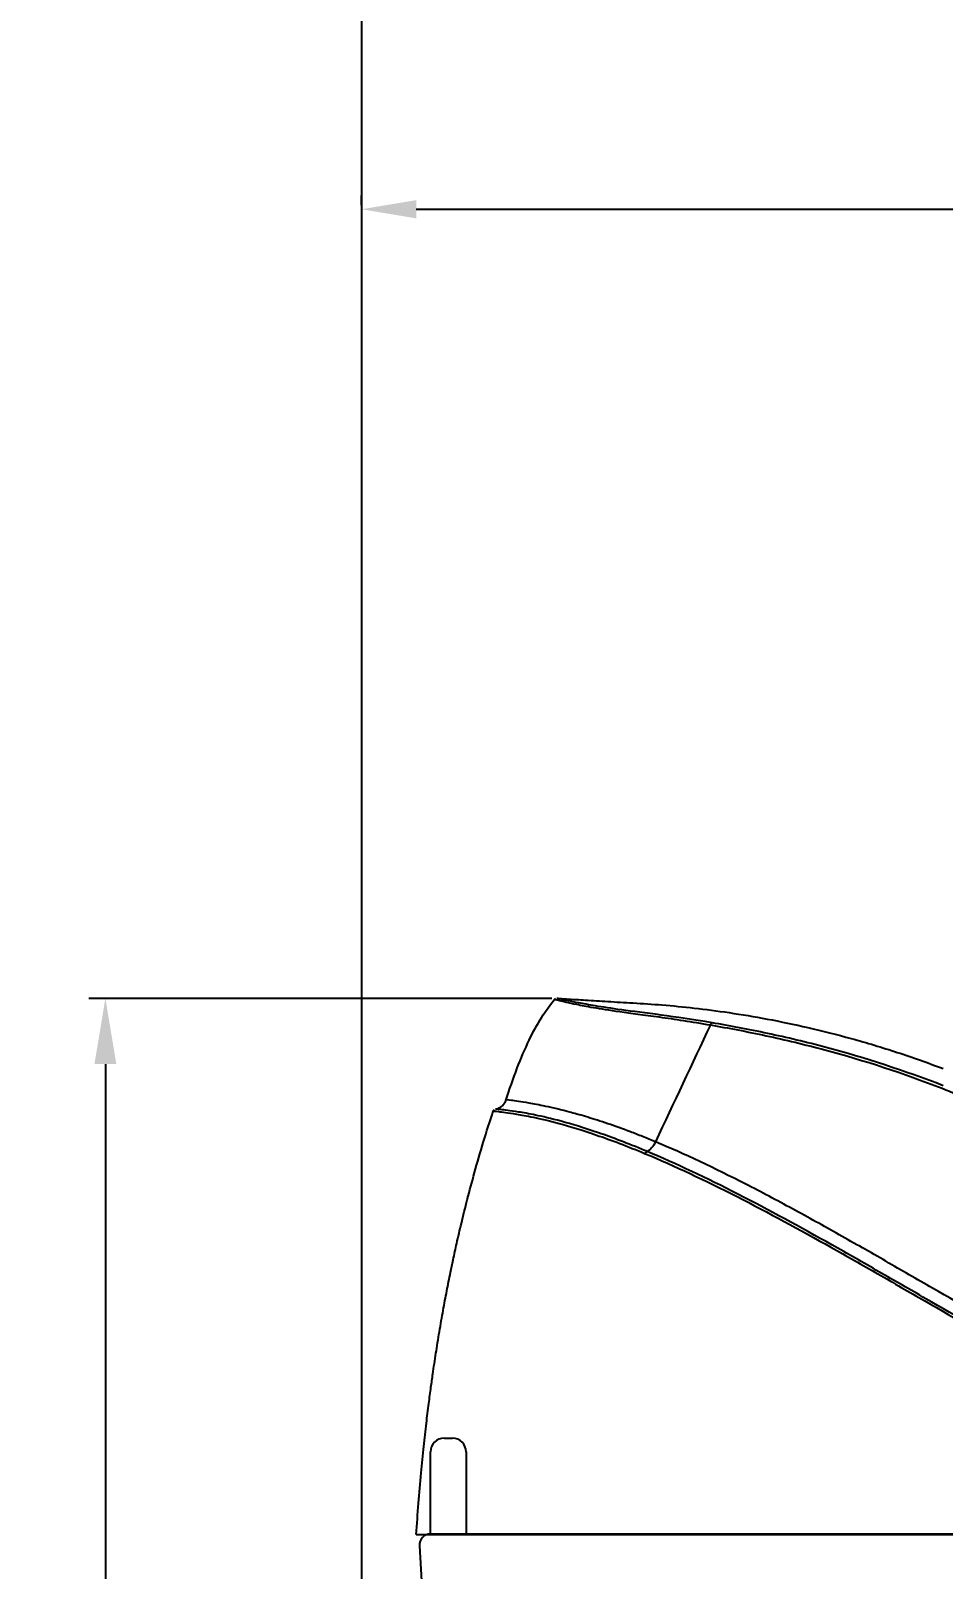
# Model space of a CAD drawing. Extents: x 5656 to 11650, y -52 to 2475.
# Drawn here: x 5656 to 5990, y 662 to 1225 of the extents above; entities that cross this region are included whole.
import ezdxf

# ---------------------------------------------------------------- set-up
doc = ezdxf.new("R2010")
doc.units = 0
doc.header["$LTSCALE"] = 20
doc.header["$MEASUREMENT"] = 0
doc.layers.get('0').update_dxf_attribs({"linetype": 'CONTINUOUS'})
doc.layers.get('DEFPOINTS').update_dxf_attribs({"linetype": 'CONTINUOUS'})
doc.layers.add('1', color=7, linetype='CONTINUOUS')
doc.layers.add('6', color=6, linetype='CONTINUOUS')
doc.styles.get("Standard").update_dxf_attribs({"font": 'NanumGothic.ttf'})
doc.dimstyles.get("Standard").update_dxf_attribs({"dimtxt": 2.7, "dimasz": 2.5, "dimexe": 1.5, "dimexo": 1.5, "dimgap": 1.5, "dimtad": 1, "dimdec": 0, "dimlfac": 10, "dimzin": 0, "dimdsep": 46, "dimtxsty": 'Standard', "dimcen": 0, "dimclrt": 2, "dimadec": 0, "dimazin": 0, "dimtfac": 1, "dimtdec": 0, "dimtmove": 0, "dimatfit": 3, "dimfxl": 0, "dimtolj": 1, "dimtzin": 0, "dimarcsym": 0})

# ---------------------------------------------------------------- blocks, each defined once
blk = doc.blocks.new('*D56')
at = {"layer": '1', "color": 3, "lineweight": -2}
for p, q in [((5777, 1160.82), (5777, 1164.32)), ((6497, 1073.09), (6497, 1164.32)), ((5797, 1159.32), (6477, 1159.32))]:
    blk.add_line(p, q, dxfattribs=at)
at = {"layer": '1', "color": 3}
for points in [[(5797, 1162.66), (5797, 1155.99), (5777, 1159.32)], [(6477, 1162.66), (6477, 1155.99), (6497, 1159.32)]]:
    blk.add_solid(points, dxfattribs=at)
at = {"layer": 'DEFPOINTS', "color": 0}
for p in [(5777, 1159.32), (6497, 1159.32), (6497, 1071.59)]:
    blk.add_point(p, dxfattribs=at)
at = {"layer": '1', "color": 2, "insert": (6137, 1182.88), "char_height": 25, "attachment_point": 5}
blk.add_mtext('\\A1;{\\fNanumGothic|b0|i0|c129|p50;720}', dxfattribs=at)
blk = doc.blocks.new('*D60')
at = {"color": 3, "lineweight": -2}
for p, q in [((5846.56, 870.9), (5677.4, 870.9)), ((5683.4, 846.9), (5683.4, 607.83)), ((5683.4, 318.9), (5683.4, 557.98)), ((5830.52, 294.9), (5677.4, 294.9))]:
    blk.add_line(p, q, dxfattribs=at)
at = {"color": 3}
for points in [[(5679.4, 846.9), (5687.4, 846.9), (5683.4, 870.9)], [(5679.4, 318.9), (5687.4, 318.9), (5683.4, 294.9)]]:
    blk.add_solid(points, dxfattribs=at)
at = {"layer": 'DEFPOINTS', "color": 0}
for p in [(5848.36, 870.9), (5683.4, 294.9), (5832.32, 294.9)]:
    blk.add_point(p, dxfattribs=at)
at = {"color": 2, "insert": (5683.4, 582.9), "char_height": 24, "attachment_point": 5}
blk.add_mtext('\\A1;{\\fNanumGothic|b0|i0|c0|p50;575}', dxfattribs=at)
blk = doc.blocks.new('*D64')
at = {"color": 3, "linetype": 'ByBlock', "lineweight": -2}
for p, q in [((6474.56, 691.89), (6474.56, 42.12)), ((5777, 293.4), (5777, 42.12)), ((5797, 47.12), (6454.56, 47.12))]:
    blk.add_line(p, q, dxfattribs=at)
at = {"color": 3}
for points in [[(5797, 50.45), (5797, 43.79), (5777, 47.12)], [(6454.56, 50.45), (6454.56, 43.79), (6474.56, 47.12)]]:
    blk.add_solid(points, dxfattribs=at)
at = {"layer": 'DEFPOINTS', "color": 0}
for p in [(6474.56, 693.39), (5777, 294.9), (6474.56, 47.12)]:
    blk.add_point(p, dxfattribs=at)
at = {"color": 2, "insert": (6125.78, 70.64), "char_height": 25, "attachment_point": 5}
blk.add_mtext('\\A1;{\\fNanumGothic|b0|i0|c0|p50;700}', dxfattribs=at)

msp = doc.modelspace()

# ---------------------------------------------------------------- linework, layer by layer
at = {"color": 7}
for p, q in [((5807.18, 710.15), (5810.18, 710.15)), ((5802.18, 675.15), (5802.18, 705.15)), ((5815.18, 705.15), (5815.18, 675.15)), ((5802.18, 675.15), (6465.56, 675.15)), ((5798.19, 670.81), (5806.59, 525.39))]:
    msp.add_line(p, q, dxfattribs=at)
for centre, start, end in [((5807.18, 705.15), 90, 180), ((5810.18, 705.15), 0, 90)]:
    msp.add_arc(centre, 5, start, end, dxfattribs=at)
at = {"layer": '1', "color": 7, "linetype": 'Continuous'}
msp.add_arc((5802.18, 671.15), 4, 90, 184.9483, dxfattribs=at)
at = {"layer": '1', "color": 0, "linetype": 'Continuous'}
for points, knots in [([(5829.78, 833.51), (5831.01, 837.55), (5833.6, 845.01), (5837.91, 855.24), (5842.43, 863.77), (5845.92, 868.56), (5847.66, 870.69)], [0, 0, 0, 0, 0.304385, 0.571208, 0.80219, 1, 1, 1, 1]), ([(5847.54, 870.55), (5847.54, 870.55), (5847.54, 870.55), (5847.54, 870.55), (5848.05, 870.41), (5849.94, 869.97), (5850.72, 869.78), (5852.74, 869.32), (5853.99, 869.04), (5857.2, 868.39), (5859.17, 868.01), (5864.31, 867.13), (5867.45, 866.63), (5875.34, 865.49), (5880.23, 864.88), (5888.56, 863.71), (5891.52, 863.27), (5897.75, 862.31), (5901.07, 861.77), (5904.46, 861.18)], [0, 0, 0, 0, 0.00006, 0.00006, 0.250045, 0.250045, 0.375038, 0.375038, 0.50003, 0.50003, 0.625023, 0.625023, 0.750015, 0.750015, 0.875008, 0.875008, 0.937504, 0.937504, 1, 1, 1, 1]), ([(5847.6, 870.61), (5847.64, 870.65), (5847.73, 870.74), (5847.84, 870.81), (5847.92, 870.83), (5847.92, 870.83)], [0, 0, 0, 0, 0.378251, 0.985449, 1, 1, 1, 1]), ([(5905.05, 861.96), (5898.21, 863.12), (5891.98, 864.04), (5880.9, 865.55), (5876.03, 866.13), (5868.2, 867.22), (5865.08, 867.7), (5859.99, 868.55), (5858.03, 868.91), (5854.83, 869.52), (5853.59, 869.78), (5851.57, 870.21), (5850.78, 870.38), (5848.89, 870.78), (5848.37, 870.9), (5848.36, 870.9)], [0, 0, 0, 0, 0.125071, 0.125071, 0.250142, 0.250142, 0.375213, 0.375213, 0.500284, 0.500284, 0.625355, 0.625355, 0.750426, 0.750426, 1, 1, 1, 1]), ([(5848.42, 870.9), (5849.57, 870.83), (5853.04, 870.62), (5859.22, 870.24), (5867.33, 869.74), (5876.65, 869.2), (5887.17, 868.53), (5898.87, 867.37), (5911.68, 865.7), (5925.56, 863.37), (5940.47, 860.26), (5956.36, 856.24), (5972.88, 851.27), (5983.98, 847.33), (5989.53, 845.2)], [0, 0, 0, 0, 0.023961, 0.072428, 0.128763, 0.193182, 0.266673, 0.348247, 0.437846, 0.535461, 0.641095, 0.754746, 0.876409, 1, 1, 1, 1]), ([(5904.46, 861.18), (5911.02, 860.05), (5917.86, 858.75), (5931.84, 855.73), (5939.02, 854.02), (5960.66, 848.22), (5975, 843.56), (5989.13, 838.03)], [0, 0, 0, 0, 0.25, 0.25, 0.5, 0.5, 1, 1, 1, 1]), ([(5989.54, 838.94), (5975.45, 844.45), (5961.14, 849.1), (5939.55, 854.87), (5932.39, 856.58), (5918.43, 859.56), (5911.6, 860.85), (5905.05, 861.96)], [0, 0, 0, 0, 0.5, 0.5, 0.75, 0.75, 1, 1, 1, 1]), ([(5989.13, 838.03), (5992.74, 836.61), (5996.32, 835.12), (6003.43, 832.03), (6006.97, 830.44), (6010.49, 828.81)], [0, 0, 0, 0, 0.499788, 0.499788, 1, 1, 1, 1]), ([(5826.03, 830.42), (5826.06, 830.42), (5826.18, 830.44), (5826.6, 830.54), (5827.32, 830.82), (5828.15, 831.31), (5828.97, 832.08), (5829.57, 832.95), (5829.78, 833.6), (5829.84, 833.85)], [0, 0, 0, 0, 0.059021, 0.184833, 0.321789, 0.487634, 0.667506, 0.875211, 1, 1, 1, 1]), ([(5884.37, 818.46), (5882.8, 819.12), (5881.22, 819.76), (5878.17, 820.97), (5876.68, 821.55), (5872.33, 823.2), (5869.58, 824.19), (5864.39, 825.96), (5861.93, 826.74), (5857.44, 828.1), (5855.4, 828.68), (5849.83, 830.18), (5846.81, 830.87), (5841.82, 831.94), (5839.87, 832.3), (5835.04, 833.15), (5833.13, 833.41), (5830.47, 833.76), (5829.9, 833.83), (5829.88, 833.83)], [0, 0, 0, 0, 0.031391, 0.031391, 0.062783, 0.062783, 0.125565, 0.125565, 0.188348, 0.188348, 0.25113, 0.25113, 0.376695, 0.376695, 0.50226, 0.50226, 0.753391, 0.753391, 1, 1, 1, 1]), ([(5797, 674.88), (5797.25, 678.7), (5797.79, 686.21), (5798.71, 696.97), (5799.69, 706.73), (5800.63, 715.19), (5801.52, 722.4), (5802.31, 728.4), (5803, 733.26), (5803.6, 737.38), (5804.18, 741.19), (5804.8, 745.07), (5805.45, 749.03), (5806.13, 752.96), (5806.81, 756.77), (5807.48, 760.41), (5808.14, 763.9), (5808.81, 767.32), (5809.58, 771.11), (5810.56, 775.78), (5811.88, 781.77), (5813.58, 789.11), (5815.72, 797.74), (5818.36, 807.61), (5821.5, 818.44), (5823.88, 825.93), (5825.15, 829.75)], [0, 0, 0, 0, 0.072735, 0.14319, 0.205216, 0.259096, 0.30507, 0.343344, 0.374086, 0.398406, 0.422475, 0.447347, 0.473008, 0.498699, 0.52322, 0.546597, 0.569088, 0.590764, 0.61273, 0.642532, 0.681456, 0.729285, 0.785758, 0.850575, 0.923405, 1, 1, 1, 1]), ([(5825.14, 829.72), (5825.13, 829.72), (5825.7, 829.68), (5828.4, 829.37), (5830.32, 829.15), (5835.25, 828.33), (5837.25, 827.97), (5842.35, 826.9), (5845.41, 826.19), (5852.99, 824.13), (5857.6, 822.75), (5868.16, 819.11), (5874.2, 816.82), (5880.67, 814.12)], [0, 0, 0, 0, 0.249836, 0.249836, 0.499891, 0.499891, 0.624918, 0.624918, 0.749945, 0.749945, 0.874973, 0.874973, 1, 1, 1, 1]), ([(5825.16, 829.76), (5825.18, 829.82), (5825.24, 829.97), (5825.39, 830.14), (5825.49, 830.22), (5825.53, 830.24)], [0, 0, 0, 0, 0.274739, 0.694747, 1, 1, 1, 1]), ([(5880.43, 815.32), (5874.32, 817.86), (5868.62, 820.02), (5858.36, 823.55), (5853.77, 824.93), (5846.19, 826.98), (5843.14, 827.68), (5838.06, 828.73), (5836.05, 829.08), (5831.11, 829.87), (5829.19, 830.08), (5826.57, 830.35), (5825.99, 830.39), (5825.93, 830.4)], [0, 0, 0, 0, 0.12178, 0.12178, 0.249465, 0.249465, 0.377151, 0.377151, 0.504836, 0.504836, 0.760207, 0.760207, 1, 1, 1, 1]), ([(6019.83, 745.57), (6008.34, 751.88), (5996.98, 758.42), (5979.96, 768.24), (5974.29, 771.51), (5962.93, 778.04), (5957.24, 781.28), (5945.86, 787.69), (5940.17, 790.86), (5928.75, 797.06), (5923.02, 800.1), (5906.04, 808.8), (5894.93, 814.08), (5884.37, 818.46)], [0, 0, 0, 0, 0.25, 0.25, 0.375, 0.375, 0.5, 0.5, 0.625, 0.625, 0.75, 0.75, 1, 1, 1, 1]), ([(5880.67, 814.12), (5891.21, 809.72), (5902.73, 804.28), (5925.65, 792.58), (5937.1, 786.33), (5954.24, 776.7), (5959.96, 773.44), (5971.37, 766.9), (5977.07, 763.61), (5994.19, 753.75), (6005.6, 747.18), (6017.15, 740.84)], [0, 0, 0, 0, 0.25, 0.25, 0.5, 0.5, 0.625, 0.625, 0.75, 0.75, 1, 1, 1, 1]), ([(6017.58, 741.6), (6006.02, 747.96), (5994.59, 754.54), (5977.46, 764.41), (5971.75, 767.71), (5960.32, 774.27), (5954.61, 777.54), (5937.42, 787.21), (5925.84, 793.54), (5903.11, 805.18), (5891.95, 810.49), (5881.32, 814.94)], [0, 0, 0, 0, 0.25, 0.25, 0.375, 0.375, 0.5, 0.5, 0.75, 0.75, 1, 1, 1, 1]), ([(5797, 674.9), (5797.02, 674.9), (5797.84, 674.9), (5800.73, 674.9), (5801.97, 674.9), (5805.28, 674.9), (5807.36, 674.9), (5812.79, 674.9), (5816.13, 674.9), (5822.64, 674.9), (5825.08, 674.9), (5830.52, 674.9), (5833.49, 674.9), (5843.17, 674.9), (5850.81, 674.9), (5867.17, 674.9), (5876.02, 674.9), (5893.97, 674.9), (5903.07, 674.9), (5921.4, 674.9), (5930.63, 674.9), (5958.44, 674.9), (5977.13, 674.9), (6014.41, 674.9), (6033.06, 674.9), (6070.35, 674.9), (6088.99, 674.9), (6107.64, 674.9)], [0, 0, 0, 0, 0.124918, 0.124918, 0.187424, 0.187424, 0.24993, 0.24993, 0.312436, 0.312436, 0.343689, 0.343689, 0.374942, 0.374942, 0.437448, 0.437448, 0.499953, 0.499953, 0.562459, 0.562459, 0.624965, 0.624965, 0.749977, 0.749977, 0.874988, 0.874988, 1, 1, 1, 1])]:
    msp.add_open_spline(points, degree=3, knots=knots, dxfattribs=at)
for points in [[(5904.46, 861.18), (5897.76, 846.94), (5891.07, 832.7), (5884.37, 818.46)], [(5905.05, 861.96), (5904.82, 861.97), (5904.56, 861.62), (5904.46, 861.18)], [(5884.37, 818.46), (5883.64, 816.76), (5882.41, 815.35), (5881.32, 814.94)], [(5881.32, 814.94), (5881.03, 815.07), (5880.73, 815.19), (5880.43, 815.32)], [(5880.67, 814.12), (5880.8, 814.51), (5881.08, 814.86), (5881.32, 814.94)]]:
    msp.add_open_spline(points, degree=3, dxfattribs=at)
at = {"layer": '6', "color": 6}
msp.add_lwpolyline([(6973.25, 2219.94), (5777, 2219.94), (5777, 294.9), (7704.5, 294.9), (7704.5, 1294.9)], dxfattribs=at)

# ---------------------------------------------------------------- dimensions: what is measured, and where the dimension line sits
dim = msp.add_linear_dim(base=(5683.4, 294.9), p1=(5848.36, 870.9), p2=(5832.32, 294.9), angle=90, text='{\\fNanumGothic|b0|i0|c0|p50;575}', dimstyle='Standard', override={"dimscale": 1.2, "dimtxt": 20, "dimasz": 20, "dimexe": 5, "dimgap": 10, "dimtih": 1, "dimtoh": 1, "dimlfac": 1, "dimzin": 12, "dimclrd": 3, "dimclre": 3, "dimazin": 2, "dimarcsym": 1})
dim.commit()
dim.dimension.update_dxf_attribs({"geometry": '*D60', "text_midpoint": (5683.4, 582.9), "dimtype": 160})
dim = msp.add_linear_dim(base=(6474.56, 47.12), p1=(5777, 294.9), p2=(6474.56, 693.39), text='{\\fNanumGothic|b0|i0|c0|p50;700}', dimstyle='Standard', override={"dimtxt": 25, "dimasz": 20, "dimexe": 5, "dimgap": 10, "dimlfac": 1, "dimzin": 12, "dimclrd": 3, "dimclre": 3, "dimazin": 2, "dimarcsym": 1})
dim.commit()
dim.dimension.update_dxf_attribs({"geometry": '*D64', "text_midpoint": (6125.78, 47.12), "dimtype": 160})
at = {"layer": '1'}
dim = msp.add_linear_dim(base=(6497, 1159.32), p1=(5777, 1159.32), p2=(6497, 1071.59), text='{\\fNanumGothic|b0|i0|c129|p50;<>}', dimstyle='Standard', override={"dimtxt": 25, "dimasz": 20, "dimexe": 5, "dimgap": 10, "dimlfac": 1, "dimclrd": 3, "dimclre": 3}, dxfattribs=at)
dim.commit()
dim.dimension.update_dxf_attribs({"geometry": '*D56', "text_midpoint": (6137, 1159.32), "dimtype": 160})

doc.saveas('drawing.dxf')
